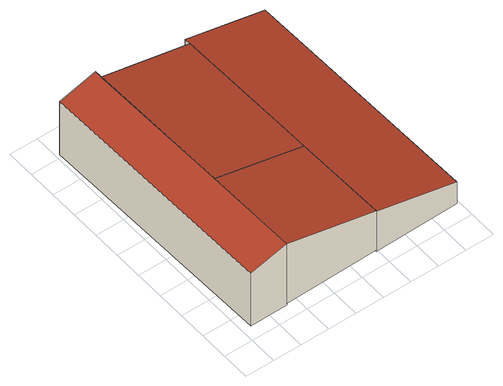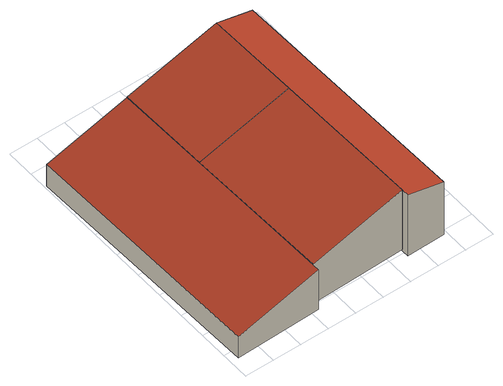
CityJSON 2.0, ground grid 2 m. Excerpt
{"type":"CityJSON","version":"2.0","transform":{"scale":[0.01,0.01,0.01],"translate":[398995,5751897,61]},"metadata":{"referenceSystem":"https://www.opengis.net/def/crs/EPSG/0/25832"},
"CityObjects":{
"building1":{"type":"Building","attributes":{"Gemeindeschluessel":"05515000","Geometrietyp2DReferenz":"3000","function":"31001_2460","roofType":"2100","measuredHeight":5.05},"geometry":[{"type":"Solid","lod":"2","boundaries":[[[[0,1,2,3]],[[4,5,1,0]],[[6,7,5,4]],[[3,2,7,6]],[[4,0,3,6]],[[1,5,7,2]]]],"semantics":{"surfaces":[{"type":"WallSurface"},{"type":"RoofSurface"},{"type":"GroundSurface"}],"values":[[0,0,0,0,1,2]]}}]},
"building2":{"type":"Building","attributes":{"Gemeindeschluessel":"05515000","Geometrietyp2DReferenz":"3000","function":"51009_1610","roofType":"2100","measuredHeight":5.04},"geometry":[{"type":"Solid","lod":"2","boundaries":[[[[4,5,7,8]],[[9,10,5,4]],[[11,12,10,9]],[[8,7,12,11]],[[9,4,8,11]],[[5,10,12,7]]]],"semantics":{"surfaces":[{"type":"WallSurface"},{"type":"RoofSurface"},{"type":"GroundSurface"}],"values":[[0,0,0,0,1,2]]}}]},
"building3":{"type":"Building","attributes":{"Gemeindeschluessel":"05515000","Geometrietyp2DReferenz":"3000","function":"31001_2460"},"children":["building3-1","building3-2"]},
"building3-1":{"type":"BuildingPart","attributes":{"roofType":"2100","measuredHeight":5.16},"parents":["building3"],"geometry":[{"type":"Solid","lod":"2","boundaries":[[[[13,14,15,0]],[[16,17,14,13]],[[18,19,17,16]],[[0,15,19,18]],[[16,13,0,18]],[[14,17,19,15]]]],"semantics":{"surfaces":[{"type":"WallSurface"},{"type":"RoofSurface"},{"type":"GroundSurface"}],"values":[[0,0,0,0,1,2]]}}]},
"building3-2":{"type":"BuildingPart","attributes":{"roofType":"2100","measuredHeight":3.37},"parents":["building3"],"geometry":[{"type":"Solid","lod":"2","boundaries":[[[[20,21,22,23]],[[24,25,21,20]],[[26,27,25,24]],[[23,22,27,26]],[[24,20,23,26]],[[21,25,27,22]]]],"semantics":{"surfaces":[{"type":"WallSurface"},{"type":"RoofSurface"},{"type":"GroundSurface"}],"values":[[0,0,0,0,1,2]]}}]}
},
"vertices":[
[329,95,528],[329,95,24],[990,109,24],[990,109,352],[315,753,528],[315,753,24],[976,767,352],[976,767,24],
[976,767,353],[292,1779,528],[292,1779,24],[953,1799,353],[953,1799,24],
[64,93,457],[64,93,12],[329,95,12],[26,1825,457],[26,1825,12],[291,1831,528],[291,1831,12],
[990,109,349],[990,109,12],[1586,122,12],[1586,122,190],[952,1846,349],[952,1846,12],[1547,1859,190],[1547,1859,12]
]}
